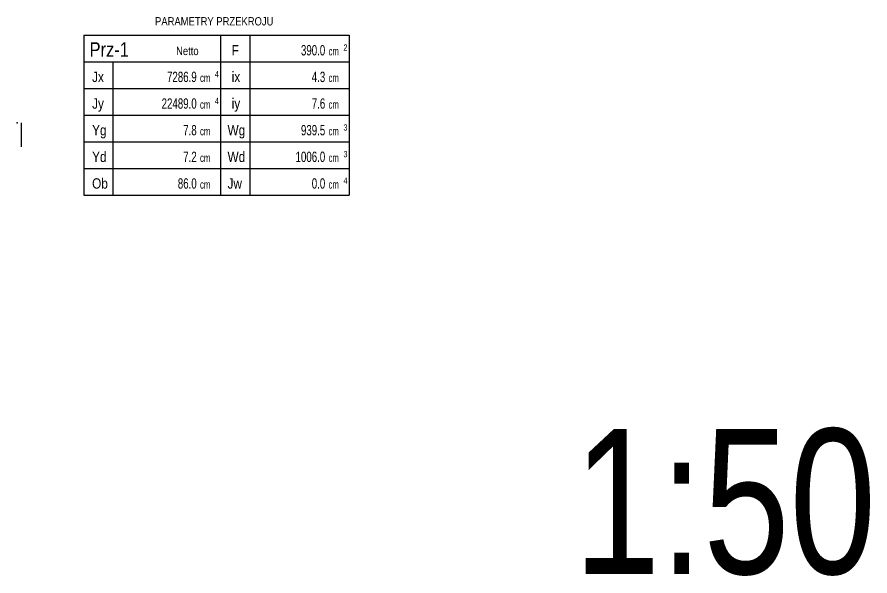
# Model space of a CAD drawing. Header units: millimetres. Extents: x -1069826 to 2704411, y -432732 to 412301.
# Drawn here: x 533907 to 544192, y -9223 to -2479 of the extents above; entities that cross this region are included whole.
import ezdxf
from ezdxf.enums import TextEntityAlignment as Align

# ---------------------------------------------------------------- set-up
doc = ezdxf.new("R2010")
doc.units = ezdxf.units.MM
doc.header["$LTSCALE"] = 1000
doc.header["$MEASUREMENT"] = 0
doc.layers.add('0-T', color=7, linetype='Continuous')
doc.layers.add('61_RZEDNE-T', color=7, linetype='Continuous')
doc.styles.add('CDMSTYLE', font='CDMSIMPL', dxfattribs={"width": 0.8, "bigfont": 'CDMBIGPL'})

# ---------------------------------------------------------------- blocks, each defined once
blk = doc.blocks.new('OBGEO10A')
at = {"color": 2, "linetype": 'Continuous'}
for p, q in [((0, 0), (0, -6.43)), ((0, 0), (33, 0)), ((33, 0), (33, -6.43)), ((0, -6.43), (33, -6.43))]:
    blk.add_line(p, q, dxfattribs=at)
at = {"color": 1, "linetype": 'Continuous'}
for p, q in [((33, 0), (64, 0)), ((40, 0), (40, -38.57)), ((64, 0), (64, -38.57)), ((0, -6.43), (0, -38.57)), ((7, -6.43), (7, -38.57)), ((33, -6.43), (33, -38.57)), ((33, -6.43), (64, -6.43)), ((0, -12.86), (64, -12.86)), ((0, -19.29), (64, -19.29)), ((0, -25.71), (64, -25.71)), ((0, -32.14), (64, -32.14)), ((0, -38.57), (64, -38.57))]:
    blk.add_line(p, q, dxfattribs=at)
at = {"color": 1, "linetype": 'Continuous', "style": 'CDMSTYLE', "width": 0.85}
blk.add_text('PARAMETRY PRZEKROJU', height=2, dxfattribs=at).set_placement((31.45, 2.37), align=Align.CENTER)
at = {"color": 2, "linetype": 'Continuous', "style": 'CDMSTYLE', "width": 0.85}
for s, p in [('F', (35.66, -4.86)), ('Jx', (2, -11.29)), ('ix', (35.66, -11.29)), ('Jy', (2, -17.72)), ('iy', (35.66, -17.72)), ('Yg', (2, -24.15)), ('Wg', (34.66, -24.15)), ('Yd', (2, -30.58)), ('Wd', (34.66, -30.58)), ('Ob', (2, -37.01)), ('Jw', (34.66, -37.01))]:
    blk.add_text(s, height=2.5, dxfattribs=at).set_placement(p)
at = {"color": 1, "linetype": 'Continuous', "style": 'CDMSTYLE', "width": 0.7}
for s, height, p in [('cm', 2, (59.02, -4.86)), ('2', 1.5, (62.61, -3.71)), ('cm', 2, (28.02, -11.29)), ('4', 1.5, (31.61, -10.14)), ('cm', 2, (59.02, -11.29)), ('cm', 2, (28.02, -17.72)), ('4', 1.5, (31.61, -16.57)), ('cm', 2, (59.02, -17.72)), ('cm', 2, (28.02, -24.15)), ('cm', 2, (59.02, -24.15)), ('3', 1.5, (62.61, -23)), ('3', 1.5, (62.61, -29.42)), ('cm', 2, (28.02, -30.58)), ('cm', 2, (59.02, -30.58)), ('4', 1.5, (62.61, -35.85)), ('cm', 2, (28.02, -37.01)), ('cm', 2, (59.02, -37.01))]:
    blk.add_text(s, height=height, dxfattribs=at).set_placement(p)
at = {"color": 3, "linetype": 'Continuous', "style": 'CDMSTYLE', "width": 0.85}
blk.add_attdef('OZN', (1.38, -5.19), '', height=3.5, dxfattribs=at)
at = {"color": 1, "linetype": 'Continuous', "style": 'CDMSTYLE', "width": 0.85}
blk.add_attdef('OPIS', (22.25, -4.79), '', height=2, dxfattribs=at)
at = {"color": 1, "linetype": 'Continuous', "style": 'CDMSTYLE', "width": 0.7}
for tag, p in [('F', (58.22, -4.86)), ('JX', (27.22, -11.29)), ('IX', (58.22, -11.29)), ('JY', (27.22, -17.72)), ('IY', (58.22, -17.72)), ('YG', (27.22, -24.15)), ('WG', (58.22, -24.15)), ('YD', (27.22, -30.58)), ('WD', (58.22, -30.58)), ('OB', (27.22, -37.01)), ('JW', (58.22, -37.01))]:
    blk.add_attdef(tag, text='', height=2.5, dxfattribs=at).set_placement(p, align=Align.RIGHT)

msp = doc.modelspace()

# ---------------------------------------------------------------- linework, layer by layer
at = {"layer": '61_RZEDNE-T', "color": 4, "linetype": 'Continuous'}
msp.add_line((533955.4969, -3754.1591), (533955.4969, -4044.788), dxfattribs=at)
at = {"layer": '61_RZEDNE-T', "color": 1, "linetype": 'Continuous'}
msp.add_point((533907.4969, -3754.1591), dxfattribs=at)

# ---------------------------------------------------------------- block references
at = {"layer": '61_RZEDNE-T', "color": 4, "linetype": 'Continuous', "xscale": 50, "yscale": 50, "zscale": 50}
msp.add_blockref('OBGEO10A', (534712.6164, -2698.7265), dxfattribs=at).add_auto_attribs({'OZN': 'Prz-1', 'OPIS': 'Netto', 'F': '390.0', 'JX': '7286.9', 'JY': '22489.0', 'YG': '7.8', 'YD': '7.2', 'IX': '4.3', 'IY': '7.6', 'WG': '939.5', 'WD': '1006.0', 'OB': '86.0', 'JW': '0.0'})

# ---------------------------------------------------------------- texts
at = {"layer": '0-T', "color": 2, "linetype": 'Continuous', "style": 'CDMSTYLE', "width": 0.8}
msp.add_text('1:50', height=1750, dxfattribs=at).set_placement((540621.165, -9197.6678))

doc.saveas('drawing.dxf')
